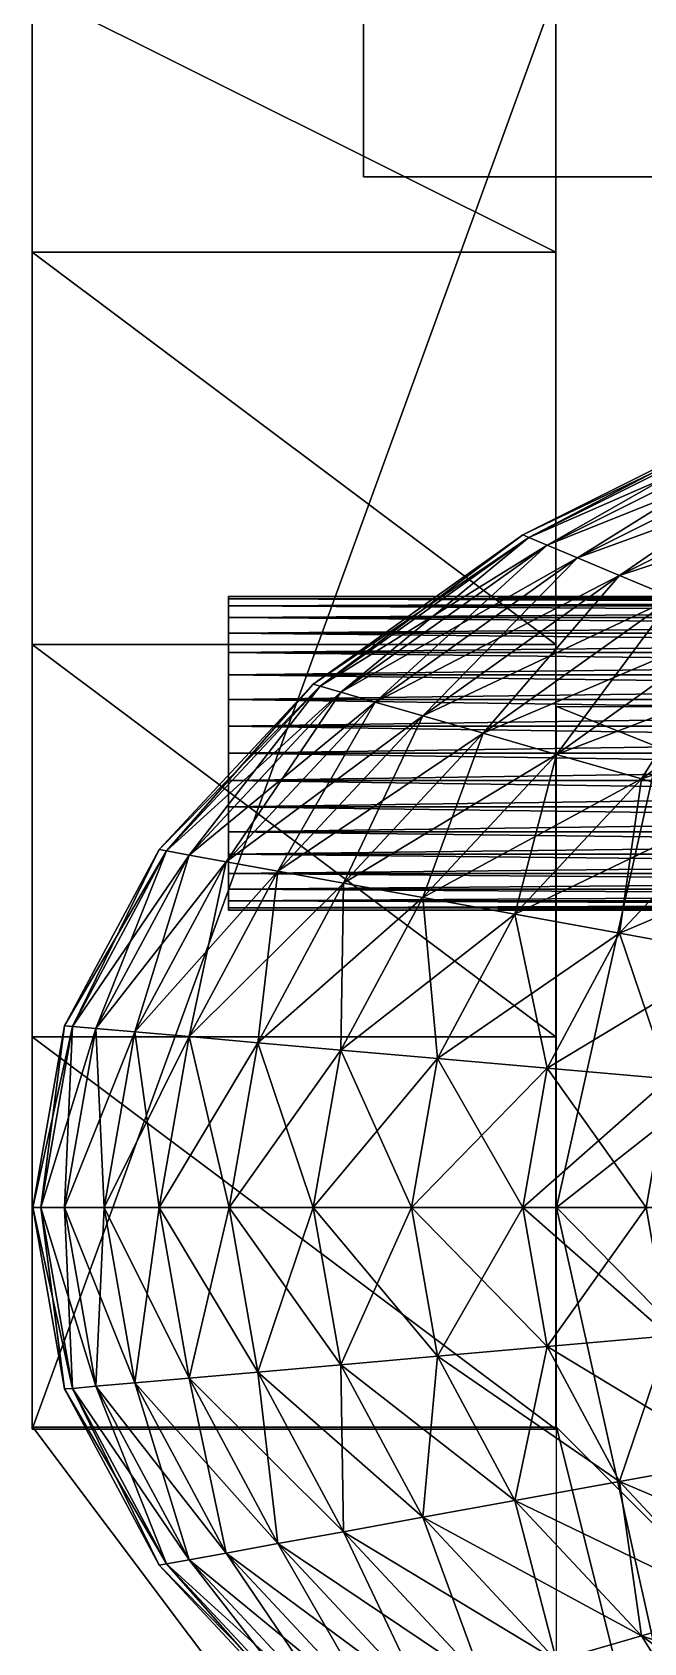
# Model space of a CAD drawing. Header units: metres. Extents: x -2 to 2, y -1.21 to 5.7.
# Drawn here: x -2.001 to -1.417, y -0.416 to 1.123 of the extents above; entities that cross this region are included whole.
import ezdxf

# ---------------------------------------------------------------- set-up
doc = ezdxf.new("R2010")
doc.units = ezdxf.units.M

msp = doc.modelspace()

# ---------------------------------------------------------------- linework, layer by layer
at = {"layer": 'Cube'}
for points in [[(-1.6843, 2.3849, 0.1077), (-0.3688, 0.9849, 0.5865), (-1.6843, 0.9849, 0.1077)], [(-1.6843, 2.3849, 0.1077), (-0.3688, 2.3849, 0.5865), (-0.3688, 0.9849, 0.5865)], [(-1.3492, 0.9849, -0.8132), (-1.6843, 2.3849, 0.1077), (-1.6843, 0.9849, 0.1077)], [(-1.3492, 0.9849, -0.8132), (-1.3492, 2.3849, -0.8132), (-1.6843, 2.3849, 0.1077)], [(-1.3492, 0.9849, -0.8132), (-1.6843, 0.9849, 0.1077), (-0.3688, 0.9849, 0.5865)]]:
    msp.add_3dface(points, dxfattribs=at)
at = {"layer": 'Cylinder 15'}
for points in [[(-1.813, 0.434, -0.4491), (-1.813, 0.584, -0.4491), (-1.813, 0.5817, -0.4231)], [(-1.813, 0.584, -0.4491), (-1.813, 0.5817, -0.4231), (-1.813, 0.5817, -0.4231)], [(-1.813, 0.584, -0.4491), (-1.813, 0.584, -0.4491), (-1.813, 0.5817, -0.4231)], [(-1.813, 0.584, -0.4491), (-0.013, 0.5817, -0.4231), (-1.813, 0.5817, -0.4231)], [(-1.813, 0.584, -0.4491), (-0.013, 0.584, -0.4491), (-0.013, 0.5817, -0.4231)], [(-1.813, 0.434, -0.4491), (-1.813, 0.584, -0.4491), (-1.813, 0.434, -0.4491)], [(-1.813, 0.434, -0.4491), (-1.813, 0.5817, -0.4752), (-1.813, 0.584, -0.4491)], [(-1.813, 0.5817, -0.4752), (-1.813, 0.584, -0.4491), (-1.813, 0.584, -0.4491)], [(-1.813, 0.5817, -0.4752), (-1.813, 0.5817, -0.4752), (-1.813, 0.584, -0.4491)], [(-1.813, 0.5817, -0.4752), (-0.013, 0.584, -0.4491), (-1.813, 0.584, -0.4491)], [(-1.813, 0.5817, -0.4752), (-0.013, 0.5817, -0.4752), (-0.013, 0.584, -0.4491)], [(-1.813, 0.434, -0.4491), (-1.813, 0.5817, -0.4231), (-1.813, 0.575, -0.3978)], [(-1.813, 0.5817, -0.4231), (-1.813, 0.575, -0.3978), (-1.813, 0.575, -0.3978)], [(-1.813, 0.5817, -0.4231), (-1.813, 0.5817, -0.4231), (-1.813, 0.575, -0.3978)], [(-1.813, 0.5817, -0.4231), (-0.013, 0.575, -0.3978), (-1.813, 0.575, -0.3978)], [(-1.813, 0.5817, -0.4231), (-0.013, 0.5817, -0.4231), (-0.013, 0.575, -0.3978)], [(-1.813, 0.434, -0.4491), (-1.813, 0.5817, -0.4231), (-1.813, 0.434, -0.4491)], [(-1.813, 0.434, -0.4491), (-1.813, 0.5817, -0.4752), (-1.813, 0.434, -0.4491)], [(-1.813, 0.434, -0.4491), (-1.813, 0.575, -0.5004), (-1.813, 0.5817, -0.4752)], [(-1.813, 0.575, -0.5004), (-1.813, 0.5817, -0.4752), (-1.813, 0.5817, -0.4752)], [(-1.813, 0.575, -0.5004), (-1.813, 0.575, -0.5004), (-1.813, 0.5817, -0.4752)], [(-1.813, 0.575, -0.5004), (-0.013, 0.5817, -0.4752), (-1.813, 0.5817, -0.4752)], [(-1.813, 0.575, -0.5004), (-0.013, 0.575, -0.5004), (-0.013, 0.5817, -0.4752)], [(-1.813, 0.434, -0.4491), (-1.813, 0.575, -0.3978), (-1.813, 0.5639, -0.3741)], [(-1.813, 0.575, -0.3978), (-1.813, 0.5639, -0.3741), (-1.813, 0.5639, -0.3741)], [(-1.813, 0.575, -0.3978), (-1.813, 0.575, -0.3978), (-1.813, 0.5639, -0.3741)], [(-1.813, 0.575, -0.3978), (-0.013, 0.5639, -0.3741), (-1.813, 0.5639, -0.3741)], [(-1.813, 0.575, -0.3978), (-0.013, 0.575, -0.3978), (-0.013, 0.5639, -0.3741)], [(-1.813, 0.434, -0.4491), (-1.813, 0.575, -0.3978), (-1.813, 0.434, -0.4491)], [(-1.813, 0.434, -0.4491), (-1.813, 0.575, -0.5004), (-1.813, 0.434, -0.4491)], [(-1.813, 0.434, -0.4491), (-1.813, 0.5639, -0.5241), (-1.813, 0.575, -0.5004)], [(-1.813, 0.5639, -0.5241), (-1.813, 0.575, -0.5004), (-1.813, 0.575, -0.5004)], [(-1.813, 0.5639, -0.5241), (-1.813, 0.5639, -0.5241), (-1.813, 0.575, -0.5004)], [(-1.813, 0.5639, -0.5241), (-0.013, 0.575, -0.5004), (-1.813, 0.575, -0.5004)], [(-1.813, 0.5639, -0.5241), (-0.013, 0.5639, -0.5241), (-0.013, 0.575, -0.5004)], [(-1.813, 0.434, -0.4491), (-1.813, 0.5639, -0.3741), (-1.813, 0.5489, -0.3527)], [(-1.813, 0.5639, -0.3741), (-1.813, 0.5489, -0.3527), (-1.813, 0.5489, -0.3527)], [(-1.813, 0.5639, -0.3741), (-1.813, 0.5639, -0.3741), (-1.813, 0.5489, -0.3527)], [(-1.813, 0.5639, -0.3741), (-0.013, 0.5489, -0.3527), (-1.813, 0.5489, -0.3527)], [(-1.813, 0.5639, -0.3741), (-0.013, 0.5639, -0.3741), (-0.013, 0.5489, -0.3527)], [(-1.813, 0.434, -0.4491), (-1.813, 0.5639, -0.3741), (-1.813, 0.434, -0.4491)], [(-1.813, 0.434, -0.4491), (-1.813, 0.5639, -0.5241), (-1.813, 0.434, -0.4491)], [(-1.813, 0.434, -0.4491), (-1.813, 0.5489, -0.5455), (-1.813, 0.5639, -0.5241)], [(-1.813, 0.5489, -0.5455), (-1.813, 0.5639, -0.5241), (-1.813, 0.5639, -0.5241)], [(-1.813, 0.5489, -0.5455), (-1.813, 0.5489, -0.5455), (-1.813, 0.5639, -0.5241)], [(-1.813, 0.5489, -0.5455), (-0.013, 0.5639, -0.5241), (-1.813, 0.5639, -0.5241)], [(-1.813, 0.5489, -0.5455), (-0.013, 0.5489, -0.5455), (-0.013, 0.5639, -0.5241)], [(-1.813, 0.434, -0.4491), (-1.813, 0.5489, -0.3527), (-1.813, 0.5304, -0.3342)], [(-1.813, 0.5489, -0.3527), (-1.813, 0.5304, -0.3342), (-1.813, 0.5304, -0.3342)], [(-1.813, 0.5489, -0.3527), (-1.813, 0.5489, -0.3527), (-1.813, 0.5304, -0.3342)], [(-1.813, 0.5489, -0.3527), (-0.013, 0.5304, -0.3342), (-1.813, 0.5304, -0.3342)], [(-1.813, 0.5489, -0.3527), (-0.013, 0.5489, -0.3527), (-0.013, 0.5304, -0.3342)], [(-1.813, 0.434, -0.4491), (-1.813, 0.5489, -0.3527), (-1.813, 0.434, -0.4491)], [(-1.813, 0.434, -0.4491), (-1.813, 0.5489, -0.5455), (-1.813, 0.434, -0.4491)], [(-1.813, 0.434, -0.4491), (-1.813, 0.5304, -0.564), (-1.813, 0.5489, -0.5455)], [(-1.813, 0.5304, -0.564), (-1.813, 0.5489, -0.5455), (-1.813, 0.5489, -0.5455)], [(-1.813, 0.5304, -0.564), (-1.813, 0.5304, -0.564), (-1.813, 0.5489, -0.5455)], [(-1.813, 0.5304, -0.564), (-0.013, 0.5489, -0.5455), (-1.813, 0.5489, -0.5455)], [(-1.813, 0.5304, -0.564), (-0.013, 0.5304, -0.564), (-0.013, 0.5489, -0.5455)], [(-1.813, 0.434, -0.4491), (-1.813, 0.5304, -0.3342), (-1.813, 0.509, -0.3192)], [(-1.813, 0.5304, -0.3342), (-1.813, 0.509, -0.3192), (-1.813, 0.509, -0.3192)], [(-1.813, 0.5304, -0.3342), (-1.813, 0.5304, -0.3342), (-1.813, 0.509, -0.3192)], [(-1.813, 0.5304, -0.3342), (-0.013, 0.509, -0.3192), (-1.813, 0.509, -0.3192)], [(-1.813, 0.5304, -0.3342), (-0.013, 0.5304, -0.3342), (-0.013, 0.509, -0.3192)], [(-1.813, 0.434, -0.4491), (-1.813, 0.5304, -0.3342), (-1.813, 0.434, -0.4491)], [(-1.813, 0.434, -0.4491), (-1.813, 0.5304, -0.564), (-1.813, 0.434, -0.4491)], [(-1.813, 0.434, -0.4491), (-1.813, 0.509, -0.579), (-1.813, 0.5304, -0.564)], [(-1.813, 0.509, -0.579), (-1.813, 0.5304, -0.564), (-1.813, 0.5304, -0.564)], [(-1.813, 0.509, -0.579), (-1.813, 0.509, -0.579), (-1.813, 0.5304, -0.564)], [(-1.813, 0.509, -0.579), (-0.013, 0.5304, -0.564), (-1.813, 0.5304, -0.564)], [(-1.813, 0.509, -0.579), (-0.013, 0.509, -0.579), (-0.013, 0.5304, -0.564)], [(-1.813, 0.434, -0.4491), (-1.813, 0.509, -0.3192), (-1.813, 0.4853, -0.3081)], [(-1.813, 0.509, -0.3192), (-1.813, 0.4853, -0.3081), (-1.813, 0.4853, -0.3081)], [(-1.813, 0.509, -0.3192), (-1.813, 0.509, -0.3192), (-1.813, 0.4853, -0.3081)], [(-1.813, 0.509, -0.3192), (-0.013, 0.4853, -0.3081), (-1.813, 0.4853, -0.3081)], [(-1.813, 0.509, -0.3192), (-0.013, 0.509, -0.3192), (-0.013, 0.4853, -0.3081)], [(-1.813, 0.434, -0.4491), (-1.813, 0.509, -0.3192), (-1.813, 0.434, -0.4491)], [(-1.813, 0.434, -0.4491), (-1.813, 0.509, -0.579), (-1.813, 0.434, -0.4491)], [(-1.813, 0.434, -0.4491), (-1.813, 0.4853, -0.5901), (-1.813, 0.509, -0.579)], [(-1.813, 0.4853, -0.5901), (-1.813, 0.509, -0.579), (-1.813, 0.509, -0.579)], [(-1.813, 0.4853, -0.5901), (-1.813, 0.4853, -0.5901), (-1.813, 0.509, -0.579)], [(-1.813, 0.4853, -0.5901), (-0.013, 0.509, -0.579), (-1.813, 0.509, -0.579)], [(-1.813, 0.4853, -0.5901), (-0.013, 0.4853, -0.5901), (-0.013, 0.509, -0.579)], [(-1.813, 0.434, -0.4491), (-1.813, 0.4853, -0.3081), (-1.813, 0.4601, -0.3014)], [(-1.813, 0.4853, -0.3081), (-1.813, 0.4601, -0.3014), (-1.813, 0.4601, -0.3014)], [(-1.813, 0.4853, -0.3081), (-1.813, 0.4853, -0.3081), (-1.813, 0.4601, -0.3014)], [(-1.813, 0.4853, -0.3081), (-0.013, 0.4601, -0.3014), (-1.813, 0.4601, -0.3014)], [(-1.813, 0.4853, -0.3081), (-0.013, 0.4853, -0.3081), (-0.013, 0.4601, -0.3014)], [(-1.813, 0.434, -0.4491), (-1.813, 0.4853, -0.3081), (-1.813, 0.434, -0.4491)], [(-1.813, 0.434, -0.4491), (-1.813, 0.4853, -0.5901), (-1.813, 0.434, -0.4491)], [(-1.813, 0.434, -0.4491), (-1.813, 0.4601, -0.5968), (-1.813, 0.4853, -0.5901)], [(-1.813, 0.4601, -0.5968), (-1.813, 0.4853, -0.5901), (-1.813, 0.4853, -0.5901)], [(-1.813, 0.4601, -0.5968), (-1.813, 0.4601, -0.5968), (-1.813, 0.4853, -0.5901)], [(-1.813, 0.4601, -0.5968), (-0.013, 0.4853, -0.5901), (-1.813, 0.4853, -0.5901)], [(-1.813, 0.4601, -0.5968), (-0.013, 0.4601, -0.5968), (-0.013, 0.4853, -0.5901)], [(-1.813, 0.434, -0.4491), (-1.813, 0.4601, -0.3014), (-1.813, 0.434, -0.2991)], [(-1.813, 0.4601, -0.3014), (-1.813, 0.434, -0.2991), (-1.813, 0.434, -0.2991)], [(-1.813, 0.4601, -0.3014), (-1.813, 0.4601, -0.3014), (-1.813, 0.434, -0.2991)], [(-1.813, 0.4601, -0.3014), (-0.013, 0.434, -0.2991), (-1.813, 0.434, -0.2991)], [(-1.813, 0.4601, -0.3014), (-0.013, 0.4601, -0.3014), (-0.013, 0.434, -0.2991)], [(-1.813, 0.434, -0.4491), (-1.813, 0.4601, -0.3014), (-1.813, 0.434, -0.4491)], [(-1.813, 0.434, -0.4491), (-1.813, 0.4601, -0.5968), (-1.813, 0.434, -0.4491)], [(-1.813, 0.434, -0.4491), (-1.813, 0.434, -0.5991), (-1.813, 0.4601, -0.5968)], [(-1.813, 0.434, -0.5991), (-1.813, 0.4601, -0.5968), (-1.813, 0.4601, -0.5968)], [(-1.813, 0.434, -0.5991), (-1.813, 0.434, -0.5991), (-1.813, 0.4601, -0.5968)], [(-1.813, 0.434, -0.5991), (-0.013, 0.4601, -0.5968), (-1.813, 0.4601, -0.5968)], [(-1.813, 0.434, -0.5991), (-0.013, 0.434, -0.5991), (-0.013, 0.4601, -0.5968)], [(-1.813, 0.434, -0.4491), (-1.813, 0.434, -0.2991), (-1.813, 0.434, -0.4491)], [(-1.813, 0.434, -0.4491), (-1.813, 0.434, -0.5991), (-1.813, 0.434, -0.4491)], [(-1.813, 0.434, -0.4491), (-1.813, 0.408, -0.5968), (-1.813, 0.434, -0.5991)], [(-1.813, 0.408, -0.5968), (-1.813, 0.434, -0.5991), (-1.813, 0.434, -0.5991)], [(-1.813, 0.408, -0.5968), (-1.813, 0.408, -0.5968), (-1.813, 0.434, -0.5991)], [(-1.813, 0.408, -0.5968), (-0.013, 0.434, -0.5991), (-1.813, 0.434, -0.5991)], [(-1.813, 0.408, -0.5968), (-0.013, 0.408, -0.5968), (-0.013, 0.434, -0.5991)], [(-1.813, 0.434, -0.4491), (-1.813, 0.408, -0.5968), (-1.813, 0.434, -0.4491)], [(-1.813, 0.434, -0.4491), (-1.813, 0.3827, -0.5901), (-1.813, 0.408, -0.5968)], [(-1.813, 0.434, -0.4491), (-1.813, 0.3827, -0.5901), (-1.813, 0.434, -0.4491)], [(-1.813, 0.434, -0.4491), (-1.813, 0.359, -0.579), (-1.813, 0.3827, -0.5901)], [(-1.813, 0.434, -0.4491), (-1.813, 0.359, -0.579), (-1.813, 0.434, -0.4491)], [(-1.813, 0.434, -0.4491), (-1.813, 0.3376, -0.564), (-1.813, 0.359, -0.579)], [(-1.813, 0.434, -0.4491), (-1.813, 0.3376, -0.564), (-1.813, 0.434, -0.4491)], [(-1.813, 0.434, -0.4491), (-1.813, 0.3191, -0.5455), (-1.813, 0.3376, -0.564)], [(-1.813, 0.434, -0.4491), (-1.813, 0.3191, -0.5455), (-1.813, 0.434, -0.4491)], [(-1.813, 0.434, -0.4491), (-1.813, 0.3041, -0.5241), (-1.813, 0.3191, -0.5455)], [(-1.813, 0.434, -0.4491), (-1.813, 0.3041, -0.5241), (-1.813, 0.434, -0.4491)], [(-1.813, 0.434, -0.4491), (-1.813, 0.2931, -0.5004), (-1.813, 0.3041, -0.5241)], [(-1.813, 0.434, -0.4491), (-1.813, 0.2931, -0.5004), (-1.813, 0.434, -0.4491)], [(-1.813, 0.434, -0.4491), (-1.813, 0.2863, -0.4752), (-1.813, 0.2931, -0.5004)], [(-1.813, 0.434, -0.4491), (-1.813, 0.2863, -0.4752), (-1.813, 0.434, -0.4491)], [(-1.813, 0.434, -0.4491), (-1.813, 0.284, -0.4491), (-1.813, 0.2863, -0.4752)], [(-1.813, 0.434, -0.4491), (-1.813, 0.284, -0.4491), (-1.813, 0.434, -0.4491)], [(-1.813, 0.434, -0.4491), (-1.813, 0.2863, -0.4231), (-1.813, 0.284, -0.4491)], [(-1.813, 0.434, -0.4491), (-1.813, 0.2863, -0.4231), (-1.813, 0.434, -0.4491)], [(-1.813, 0.434, -0.4491), (-1.813, 0.2931, -0.3978), (-1.813, 0.2863, -0.4231)], [(-1.813, 0.434, -0.4491), (-1.813, 0.2931, -0.3978), (-1.813, 0.434, -0.4491)], [(-1.813, 0.434, -0.4491), (-1.813, 0.3041, -0.3741), (-1.813, 0.2931, -0.3978)], [(-1.813, 0.434, -0.4491), (-1.813, 0.3041, -0.3741), (-1.813, 0.434, -0.4491)], [(-1.813, 0.434, -0.4491), (-1.813, 0.3191, -0.3527), (-1.813, 0.3041, -0.3741)], [(-1.813, 0.434, -0.4491), (-1.813, 0.3191, -0.3527), (-1.813, 0.434, -0.4491)], [(-1.813, 0.434, -0.4491), (-1.813, 0.3376, -0.3342), (-1.813, 0.3191, -0.3527)], [(-1.813, 0.434, -0.4491), (-1.813, 0.3376, -0.3342), (-1.813, 0.434, -0.4491)], [(-1.813, 0.434, -0.4491), (-1.813, 0.359, -0.3192), (-1.813, 0.3376, -0.3342)], [(-1.813, 0.434, -0.4491), (-1.813, 0.359, -0.3192), (-1.813, 0.434, -0.4491)], [(-1.813, 0.434, -0.4491), (-1.813, 0.3827, -0.3081), (-1.813, 0.359, -0.3192)], [(-1.813, 0.434, -0.4491), (-1.813, 0.3827, -0.3081), (-1.813, 0.434, -0.4491)], [(-1.813, 0.434, -0.4491), (-1.813, 0.408, -0.3014), (-1.813, 0.3827, -0.3081)], [(-1.813, 0.434, -0.4491), (-1.813, 0.408, -0.3014), (-1.813, 0.434, -0.4491)], [(-1.813, 0.434, -0.4491), (-1.813, 0.434, -0.2991), (-1.813, 0.408, -0.3014)], [(-1.813, 0.434, -0.2991), (-1.813, 0.408, -0.3014), (-1.813, 0.408, -0.3014)], [(-1.813, 0.434, -0.2991), (-1.813, 0.434, -0.2991), (-1.813, 0.408, -0.3014)], [(-1.813, 0.434, -0.2991), (-0.013, 0.408, -0.3014), (-1.813, 0.408, -0.3014)], [(-1.813, 0.434, -0.2991), (-0.013, 0.434, -0.2991), (-0.013, 0.408, -0.3014)], [(-1.813, 0.3827, -0.5901), (-1.813, 0.408, -0.5968), (-1.813, 0.408, -0.5968)], [(-1.813, 0.3827, -0.5901), (-1.813, 0.3827, -0.5901), (-1.813, 0.408, -0.5968)], [(-1.813, 0.3827, -0.5901), (-0.013, 0.408, -0.5968), (-1.813, 0.408, -0.5968)], [(-1.813, 0.3827, -0.5901), (-0.013, 0.3827, -0.5901), (-0.013, 0.408, -0.5968)], [(-1.813, 0.408, -0.3014), (-1.813, 0.3827, -0.3081), (-1.813, 0.3827, -0.3081)], [(-1.813, 0.408, -0.3014), (-1.813, 0.408, -0.3014), (-1.813, 0.3827, -0.3081)], [(-1.813, 0.408, -0.3014), (-0.013, 0.3827, -0.3081), (-1.813, 0.3827, -0.3081)], [(-1.813, 0.408, -0.3014), (-0.013, 0.408, -0.3014), (-0.013, 0.3827, -0.3081)], [(-1.813, 0.359, -0.579), (-1.813, 0.3827, -0.5901), (-1.813, 0.3827, -0.5901)], [(-1.813, 0.359, -0.579), (-1.813, 0.359, -0.579), (-1.813, 0.3827, -0.5901)], [(-1.813, 0.359, -0.579), (-0.013, 0.3827, -0.5901), (-1.813, 0.3827, -0.5901)], [(-1.813, 0.359, -0.579), (-0.013, 0.359, -0.579), (-0.013, 0.3827, -0.5901)], [(-1.813, 0.3827, -0.3081), (-1.813, 0.359, -0.3192), (-1.813, 0.359, -0.3192)], [(-1.813, 0.3827, -0.3081), (-1.813, 0.3827, -0.3081), (-1.813, 0.359, -0.3192)], [(-1.813, 0.3827, -0.3081), (-0.013, 0.359, -0.3192), (-1.813, 0.359, -0.3192)], [(-1.813, 0.3827, -0.3081), (-0.013, 0.3827, -0.3081), (-0.013, 0.359, -0.3192)], [(-1.813, 0.3376, -0.564), (-1.813, 0.359, -0.579), (-1.813, 0.359, -0.579)], [(-1.813, 0.3376, -0.564), (-1.813, 0.3376, -0.564), (-1.813, 0.359, -0.579)], [(-1.813, 0.3376, -0.564), (-0.013, 0.359, -0.579), (-1.813, 0.359, -0.579)], [(-1.813, 0.3376, -0.564), (-0.013, 0.3376, -0.564), (-0.013, 0.359, -0.579)], [(-1.813, 0.359, -0.3192), (-1.813, 0.3376, -0.3342), (-1.813, 0.3376, -0.3342)], [(-1.813, 0.359, -0.3192), (-1.813, 0.359, -0.3192), (-1.813, 0.3376, -0.3342)], [(-1.813, 0.359, -0.3192), (-0.013, 0.3376, -0.3342), (-1.813, 0.3376, -0.3342)], [(-1.813, 0.359, -0.3192), (-0.013, 0.359, -0.3192), (-0.013, 0.3376, -0.3342)], [(-1.813, 0.3191, -0.5455), (-1.813, 0.3376, -0.564), (-1.813, 0.3376, -0.564)], [(-1.813, 0.3191, -0.5455), (-1.813, 0.3191, -0.5455), (-1.813, 0.3376, -0.564)], [(-1.813, 0.3191, -0.5455), (-0.013, 0.3376, -0.564), (-1.813, 0.3376, -0.564)], [(-1.813, 0.3191, -0.5455), (-0.013, 0.3191, -0.5455), (-0.013, 0.3376, -0.564)], [(-1.813, 0.3376, -0.3342), (-1.813, 0.3191, -0.3527), (-1.813, 0.3191, -0.3527)], [(-1.813, 0.3376, -0.3342), (-1.813, 0.3376, -0.3342), (-1.813, 0.3191, -0.3527)], [(-1.813, 0.3376, -0.3342), (-0.013, 0.3191, -0.3527), (-1.813, 0.3191, -0.3527)], [(-1.813, 0.3376, -0.3342), (-0.013, 0.3376, -0.3342), (-0.013, 0.3191, -0.3527)], [(-1.813, 0.3041, -0.5241), (-1.813, 0.3191, -0.5455), (-1.813, 0.3191, -0.5455)], [(-1.813, 0.3041, -0.5241), (-1.813, 0.3041, -0.5241), (-1.813, 0.3191, -0.5455)], [(-1.813, 0.3041, -0.5241), (-0.013, 0.3191, -0.5455), (-1.813, 0.3191, -0.5455)], [(-1.813, 0.3041, -0.5241), (-0.013, 0.3041, -0.5241), (-0.013, 0.3191, -0.5455)], [(-1.813, 0.3191, -0.3527), (-1.813, 0.3041, -0.3741), (-1.813, 0.3041, -0.3741)], [(-1.813, 0.3191, -0.3527), (-1.813, 0.3191, -0.3527), (-1.813, 0.3041, -0.3741)], [(-1.813, 0.3191, -0.3527), (-0.013, 0.3041, -0.3741), (-1.813, 0.3041, -0.3741)], [(-1.813, 0.3191, -0.3527), (-0.013, 0.3191, -0.3527), (-0.013, 0.3041, -0.3741)], [(-1.813, 0.2931, -0.5004), (-1.813, 0.3041, -0.5241), (-1.813, 0.3041, -0.5241)], [(-1.813, 0.2931, -0.5004), (-1.813, 0.2931, -0.5004), (-1.813, 0.3041, -0.5241)], [(-1.813, 0.2931, -0.5004), (-0.013, 0.3041, -0.5241), (-1.813, 0.3041, -0.5241)], [(-1.813, 0.2931, -0.5004), (-0.013, 0.2931, -0.5004), (-0.013, 0.3041, -0.5241)], [(-1.813, 0.3041, -0.3741), (-1.813, 0.2931, -0.3978), (-1.813, 0.2931, -0.3978)], [(-1.813, 0.3041, -0.3741), (-1.813, 0.3041, -0.3741), (-1.813, 0.2931, -0.3978)], [(-1.813, 0.3041, -0.3741), (-0.013, 0.2931, -0.3978), (-1.813, 0.2931, -0.3978)], [(-1.813, 0.3041, -0.3741), (-0.013, 0.3041, -0.3741), (-0.013, 0.2931, -0.3978)], [(-1.813, 0.2863, -0.4752), (-1.813, 0.2931, -0.5004), (-1.813, 0.2931, -0.5004)], [(-1.813, 0.2863, -0.4752), (-1.813, 0.2863, -0.4752), (-1.813, 0.2931, -0.5004)], [(-1.813, 0.2863, -0.4752), (-0.013, 0.2931, -0.5004), (-1.813, 0.2931, -0.5004)], [(-1.813, 0.2863, -0.4752), (-0.013, 0.2863, -0.4752), (-0.013, 0.2931, -0.5004)], [(-1.813, 0.2931, -0.3978), (-1.813, 0.2863, -0.4231), (-1.813, 0.2863, -0.4231)], [(-1.813, 0.2931, -0.3978), (-1.813, 0.2931, -0.3978), (-1.813, 0.2863, -0.4231)], [(-1.813, 0.2931, -0.3978), (-0.013, 0.2863, -0.4231), (-1.813, 0.2863, -0.4231)], [(-1.813, 0.2931, -0.3978), (-0.013, 0.2931, -0.3978), (-0.013, 0.2863, -0.4231)], [(-1.813, 0.284, -0.4491), (-1.813, 0.2863, -0.4752), (-1.813, 0.2863, -0.4752)], [(-1.813, 0.284, -0.4491), (-1.813, 0.284, -0.4491), (-1.813, 0.2863, -0.4752)], [(-1.813, 0.284, -0.4491), (-0.013, 0.2863, -0.4752), (-1.813, 0.2863, -0.4752)], [(-1.813, 0.284, -0.4491), (-0.013, 0.284, -0.4491), (-0.013, 0.2863, -0.4752)], [(-1.813, 0.2863, -0.4231), (-1.813, 0.284, -0.4491), (-1.813, 0.284, -0.4491)], [(-1.813, 0.2863, -0.4231), (-1.813, 0.2863, -0.4231), (-1.813, 0.284, -0.4491)], [(-1.813, 0.2863, -0.4231), (-0.013, 0.284, -0.4491), (-1.813, 0.284, -0.4491)], [(-1.813, 0.2863, -0.4231), (-0.013, 0.2863, -0.4231), (-0.013, 0.284, -0.4491)]]:
    msp.add_3dface(points, dxfattribs=at)
at = {"layer": 'Parent Object'}
for points in [[(-1.5263, 0.6403, 0.061), (-1.5321, 0.6428, 0), (-1.2856, 0.766, 0)], [(-1.5321, 0.6428, 0), (-1.2807, 0.7631, -0.061), (-1.2856, 0.766, 0)], [(-1.5321, 0.6428, 0), (-1.5263, 0.6403, -0.061), (-1.2807, 0.7631, -0.061)], [(-1.5263, 0.6403, 0.061), (-1.2856, 0.766, 0), (-1.2807, 0.7631, 0.061)], [(-1.5088, 0.633, 0.1216), (-1.5263, 0.6403, 0.061), (-1.2807, 0.7631, 0.061)], [(-1.5263, 0.6403, -0.061), (-1.266, 0.7544, -0.1216), (-1.2807, 0.7631, -0.061)], [(-1.5263, 0.6403, -0.061), (-1.5088, 0.633, -0.1216), (-1.266, 0.7544, -0.1216)], [(-1.5088, 0.633, 0.1216), (-1.2807, 0.7631, 0.061), (-1.266, 0.7544, 0.1216)], [(-1.4799, 0.6209, 0.1812), (-1.5088, 0.633, 0.1216), (-1.266, 0.7544, 0.1216)], [(-1.5088, 0.633, -0.1216), (-1.2418, 0.7399, -0.1812), (-1.266, 0.7544, -0.1216)], [(-1.4799, 0.6209, 0.1812), (-1.266, 0.7544, 0.1216), (-1.2418, 0.7399, 0.1812)], [(-1.5088, 0.633, -0.1216), (-1.4799, 0.6209, -0.1812), (-1.2418, 0.7399, -0.1812)], [(-1.4397, 0.604, 0.2394), (-1.4799, 0.6209, 0.1812), (-1.2418, 0.7399, 0.1812)], [(-1.4799, 0.6209, -0.1812), (-1.208, 0.7198, -0.2394), (-1.2418, 0.7399, -0.1812)], [(-1.4397, 0.604, 0.2394), (-1.2418, 0.7399, 0.1812), (-1.208, 0.7198, 0.2394)], [(-1.4799, 0.6209, -0.1812), (-1.4397, 0.604, -0.2394), (-1.208, 0.7198, -0.2394)], [(-1.3885, 0.5826, 0.2958), (-1.4397, 0.604, 0.2394), (-1.208, 0.7198, 0.2394)], [(-1.4397, 0.604, -0.2394), (-1.1651, 0.6943, -0.2958), (-1.208, 0.7198, -0.2394)], [(-1.4397, 0.604, -0.2394), (-1.3885, 0.5826, -0.2958), (-1.1651, 0.6943, -0.2958)], [(-1.7255, 0.4981, 0.061), (-1.7321, 0.5, 0), (-1.5321, 0.6428, 0)], [(-1.7321, 0.5, 0), (-1.5263, 0.6403, -0.061), (-1.5321, 0.6428, 0)], [(-1.7321, 0.5, 0), (-1.7255, 0.4981, -0.061), (-1.5263, 0.6403, -0.061)], [(-1.7255, 0.4981, 0.061), (-1.5321, 0.6428, 0), (-1.5263, 0.6403, 0.061)], [(-1.7057, 0.4924, 0.1216), (-1.7255, 0.4981, 0.061), (-1.5263, 0.6403, 0.061)], [(-1.7255, 0.4981, -0.061), (-1.5088, 0.633, -0.1216), (-1.5263, 0.6403, -0.061)], [(-1.7255, 0.4981, -0.061), (-1.7057, 0.4924, -0.1216), (-1.5088, 0.633, -0.1216)], [(-1.7057, 0.4924, 0.1216), (-1.5263, 0.6403, 0.061), (-1.5088, 0.633, 0.1216)], [(-1.673, 0.483, 0.1812), (-1.7057, 0.4924, 0.1216), (-1.5088, 0.633, 0.1216)], [(-1.7057, 0.4924, -0.1216), (-1.4799, 0.6209, -0.1812), (-1.5088, 0.633, -0.1216)], [(-1.673, 0.483, 0.1812), (-1.5088, 0.633, 0.1216), (-1.4799, 0.6209, 0.1812)], [(-1.7057, 0.4924, -0.1216), (-1.673, 0.483, -0.1812), (-1.4799, 0.6209, -0.1812)], [(-1.6276, 0.4698, 0.2394), (-1.673, 0.483, 0.1812), (-1.4799, 0.6209, 0.1812)], [(-1.673, 0.483, -0.1812), (-1.4397, 0.604, -0.2394), (-1.4799, 0.6209, -0.1812)], [(-1.6276, 0.4698, 0.2394), (-1.4799, 0.6209, 0.1812), (-1.4397, 0.604, 0.2394)], [(-1.673, 0.483, -0.1812), (-1.6276, 0.4698, -0.2394), (-1.4397, 0.604, -0.2394)], [(-1.5698, 0.4532, 0.2958), (-1.6276, 0.4698, 0.2394), (-1.4397, 0.604, 0.2394)], [(-1.6276, 0.4698, -0.2394), (-1.3885, 0.5826, -0.2958), (-1.4397, 0.604, -0.2394)], [(-1.5698, 0.4532, 0.2958), (-1.4397, 0.604, 0.2394), (-1.3885, 0.5826, 0.2958)], [(-1.6276, 0.4698, -0.2394), (-1.5698, 0.4532, -0.2958), (-1.3885, 0.5826, -0.2958)], [(-1.5, 0.433, 0.35), (-1.5698, 0.4532, 0.2958), (-1.3885, 0.5826, 0.2958)], [(-1.5698, 0.4532, -0.2958), (-1.3268, 0.5567, -0.35), (-1.3885, 0.5826, -0.2958)], [(-1.5, 0.433, 0.35), (-1.3885, 0.5826, 0.2958), (-1.3268, 0.5567, 0.35)], [(-1.5698, 0.4532, -0.2958), (-1.5, 0.433, -0.35), (-1.3268, 0.5567, -0.35)], [(-1.4188, 0.4096, 0.4015), (-1.5, 0.433, 0.35), (-1.3268, 0.5567, 0.35)], [(-1.5, 0.433, -0.35), (-1.255, 0.5265, -0.4015), (-1.3268, 0.5567, -0.35)], [(-1.4188, 0.4096, 0.4015), (-1.3268, 0.5567, 0.35), (-1.255, 0.5265, 0.4015)], [(-1.5, 0.433, -0.35), (-1.4188, 0.4096, -0.4015), (-1.255, 0.5265, -0.4015)], [(-1.3268, 0.383, 0.45), (-1.4188, 0.4096, 0.4015), (-1.255, 0.5265, 0.4015)], [(-1.4188, 0.4096, -0.4015), (-1.1736, 0.4924, -0.45), (-1.255, 0.5265, -0.4015)], [(-1.8722, 0.3407, 0.061), (-1.8794, 0.342, 0), (-1.7321, 0.5, 0)], [(-1.8794, 0.342, 0), (-1.7255, 0.4981, -0.061), (-1.7321, 0.5, 0)], [(-1.8794, 0.342, 0), (-1.8722, 0.3407, -0.061), (-1.7255, 0.4981, -0.061)], [(-1.8722, 0.3407, 0.061), (-1.7321, 0.5, 0), (-1.7255, 0.4981, 0.061)], [(-1.8508, 0.3368, 0.1216), (-1.8722, 0.3407, 0.061), (-1.7255, 0.4981, 0.061)], [(-1.8722, 0.3407, -0.061), (-1.7057, 0.4924, -0.1216), (-1.7255, 0.4981, -0.061)], [(-1.8508, 0.3368, 0.1216), (-1.7255, 0.4981, 0.061), (-1.7057, 0.4924, 0.1216)], [(-1.8722, 0.3407, -0.061), (-1.8508, 0.3368, -0.1216), (-1.7057, 0.4924, -0.1216)], [(-1.8153, 0.3304, 0.1812), (-1.8508, 0.3368, 0.1216), (-1.7057, 0.4924, 0.1216)], [(-1.8508, 0.3368, -0.1216), (-1.673, 0.483, -0.1812), (-1.7057, 0.4924, -0.1216)], [(-1.8508, 0.3368, -0.1216), (-1.8153, 0.3304, -0.1812), (-1.673, 0.483, -0.1812)], [(-1.8153, 0.3304, 0.1812), (-1.7057, 0.4924, 0.1216), (-1.673, 0.483, 0.1812)], [(-1.766, 0.3214, 0.2394), (-1.8153, 0.3304, 0.1812), (-1.673, 0.483, 0.1812)], [(-1.8153, 0.3304, -0.1812), (-1.6276, 0.4698, -0.2394), (-1.673, 0.483, -0.1812)], [(-1.766, 0.3214, 0.2394), (-1.673, 0.483, 0.1812), (-1.6276, 0.4698, 0.2394)], [(-1.4188, 0.4096, -0.4015), (-1.3268, 0.383, -0.45), (-1.1736, 0.4924, -0.45)], [(-1.8153, 0.3304, -0.1812), (-1.766, 0.3214, -0.2394), (-1.6276, 0.4698, -0.2394)], [(-1.7033, 0.31, 0.2958), (-1.766, 0.3214, 0.2394), (-1.6276, 0.4698, 0.2394)], [(-1.766, 0.3214, -0.2394), (-1.5698, 0.4532, -0.2958), (-1.6276, 0.4698, -0.2394)], [(-1.7033, 0.31, 0.2958), (-1.6276, 0.4698, 0.2394), (-1.5698, 0.4532, 0.2958)], [(-1.766, 0.3214, -0.2394), (-1.7033, 0.31, -0.2958), (-1.5698, 0.4532, -0.2958)], [(-1.6276, 0.2962, 0.35), (-1.7033, 0.31, 0.2958), (-1.5698, 0.4532, 0.2958)], [(-1.7033, 0.31, -0.2958), (-1.5, 0.433, -0.35), (-1.5698, 0.4532, -0.2958)], [(-1.6276, 0.2962, 0.35), (-1.5698, 0.4532, 0.2958), (-1.5, 0.433, 0.35)], [(-1.7033, 0.31, -0.2958), (-1.6276, 0.2962, -0.35), (-1.5, 0.433, -0.35)], [(-1.5395, 0.2802, 0.4015), (-1.6276, 0.2962, 0.35), (-1.5, 0.433, 0.35)], [(-1.6276, 0.2962, -0.35), (-1.4188, 0.4096, -0.4015), (-1.5, 0.433, -0.35)], [(-1.5395, 0.2802, 0.4015), (-1.5, 0.433, 0.35), (-1.4188, 0.4096, 0.4015)], [(-1.6276, 0.2962, -0.35), (-1.5395, 0.2802, -0.4015), (-1.4188, 0.4096, -0.4015)], [(-1.4397, 0.262, 0.45), (-1.5395, 0.2802, 0.4015), (-1.4188, 0.4096, 0.4015)], [(-1.5395, 0.2802, -0.4015), (-1.3268, 0.383, -0.45), (-1.4188, 0.4096, -0.4015)], [(-1.4397, 0.262, 0.45), (-1.4188, 0.4096, 0.4015), (-1.3268, 0.383, 0.45)], [(-1.5395, 0.2802, -0.4015), (-1.4397, 0.262, -0.45), (-1.3268, 0.383, -0.45)], [(-1.3289, 0.2418, 0.495), (-1.4397, 0.262, 0.45), (-1.3268, 0.383, 0.45)], [(-1.4397, 0.262, -0.45), (-1.2247, 0.3536, -0.495), (-1.3268, 0.383, -0.45)], [(-1.9621, 0.173, 0.061), (-1.9696, 0.1736, 0), (-1.8794, 0.342, 0)], [(-1.9696, 0.1736, 0), (-1.8722, 0.3407, -0.061), (-1.8794, 0.342, 0)], [(-1.9696, 0.1736, 0), (-1.9621, 0.173, -0.061), (-1.8722, 0.3407, -0.061)], [(-1.9621, 0.173, 0.061), (-1.8794, 0.342, 0), (-1.8722, 0.3407, 0.061)], [(-1.9397, 0.171, 0.1216), (-1.9621, 0.173, 0.061), (-1.8722, 0.3407, 0.061)], [(-1.9621, 0.173, -0.061), (-1.8508, 0.3368, -0.1216), (-1.8722, 0.3407, -0.061)], [(-1.9397, 0.171, 0.1216), (-1.8722, 0.3407, 0.061), (-1.8508, 0.3368, 0.1216)], [(-1.4397, 0.262, -0.45), (-1.3289, 0.2418, -0.495), (-1.2247, 0.3536, -0.495)], [(-1.9621, 0.173, -0.061), (-1.9397, 0.171, -0.1216), (-1.8508, 0.3368, -0.1216)], [(-1.9025, 0.1677, 0.1812), (-1.9397, 0.171, 0.1216), (-1.8508, 0.3368, 0.1216)], [(-1.9397, 0.171, -0.1216), (-1.8153, 0.3304, -0.1812), (-1.8508, 0.3368, -0.1216)], [(-1.9397, 0.171, -0.1216), (-1.9025, 0.1677, -0.1812), (-1.8153, 0.3304, -0.1812)], [(-1.9025, 0.1677, 0.1812), (-1.8508, 0.3368, 0.1216), (-1.8153, 0.3304, 0.1812)], [(-1.8508, 0.1632, 0.2394), (-1.9025, 0.1677, 0.1812), (-1.8153, 0.3304, 0.1812)], [(-1.9025, 0.1677, -0.1812), (-1.766, 0.3214, -0.2394), (-1.8153, 0.3304, -0.1812)], [(-1.8508, 0.1632, 0.2394), (-1.8153, 0.3304, 0.1812), (-1.766, 0.3214, 0.2394)], [(-1.9025, 0.1677, -0.1812), (-1.8508, 0.1632, -0.2394), (-1.766, 0.3214, -0.2394)], [(-1.7851, 0.1574, 0.2958), (-1.8508, 0.1632, 0.2394), (-1.766, 0.3214, 0.2394)], [(-1.8508, 0.1632, -0.2394), (-1.7033, 0.31, -0.2958), (-1.766, 0.3214, -0.2394)], [(-1.8508, 0.1632, -0.2394), (-1.7851, 0.1574, -0.2958), (-1.7033, 0.31, -0.2958)], [(-1.7851, 0.1574, 0.2958), (-1.766, 0.3214, 0.2394), (-1.7033, 0.31, 0.2958)], [(-1.7057, 0.1504, 0.35), (-1.7851, 0.1574, 0.2958), (-1.7033, 0.31, 0.2958)], [(-1.7851, 0.1574, -0.2958), (-1.6276, 0.2962, -0.35), (-1.7033, 0.31, -0.2958)], [(-1.7057, 0.1504, 0.35), (-1.7033, 0.31, 0.2958), (-1.6276, 0.2962, 0.35)], [(-1.7851, 0.1574, -0.2958), (-1.7057, 0.1504, -0.35), (-1.6276, 0.2962, -0.35)], [(-1.6134, 0.1422, 0.4015), (-1.7057, 0.1504, 0.35), (-1.6276, 0.2962, 0.35)], [(-1.7057, 0.1504, -0.35), (-1.5395, 0.2802, -0.4015), (-1.6276, 0.2962, -0.35)], [(-1.6134, 0.1422, 0.4015), (-1.6276, 0.2962, 0.35), (-1.5395, 0.2802, 0.4015)], [(-1.7057, 0.1504, -0.35), (-1.6134, 0.1422, -0.4015), (-1.5395, 0.2802, -0.4015)], [(-1.5088, 0.133, 0.45), (-1.6134, 0.1422, 0.4015), (-1.5395, 0.2802, 0.4015)], [(-1.6134, 0.1422, -0.4015), (-1.4397, 0.262, -0.45), (-1.5395, 0.2802, -0.4015)], [(-1.5088, 0.133, 0.45), (-1.5395, 0.2802, 0.4015), (-1.4397, 0.262, 0.45)], [(-1.6134, 0.1422, -0.4015), (-1.5088, 0.133, -0.45), (-1.4397, 0.262, -0.45)], [(-1.3927, 0.1228, 0.495), (-1.5088, 0.133, 0.45), (-1.4397, 0.262, 0.45)], [(-1.5088, 0.133, -0.45), (-1.3289, 0.2418, -0.495), (-1.4397, 0.262, -0.45)], [(-1.3927, 0.1228, 0.495), (-1.4397, 0.262, 0.45), (-1.3289, 0.2418, 0.495)], [(-1.5088, 0.133, -0.45), (-1.3927, 0.1228, -0.495), (-1.3289, 0.2418, -0.495)], [(-1.9924, 0, 0.061), (-2, 0, 0), (-1.9696, 0.1736, 0)], [(-2, 0, 0), (-1.9621, 0.173, -0.061), (-1.9696, 0.1736, 0)], [(-2, 0, 0), (-1.9924, 0, -0.061), (-1.9621, 0.173, -0.061)], [(-1.9924, 0, 0.061), (-1.9696, 0.1736, 0), (-1.9621, 0.173, 0.061)], [(-1.9696, 0, 0.1216), (-1.9924, 0, 0.061), (-1.9621, 0.173, 0.061)], [(-1.9924, 0, -0.061), (-1.9397, 0.171, -0.1216), (-1.9621, 0.173, -0.061)], [(-1.9924, 0, -0.061), (-1.9696, 0, -0.1216), (-1.9397, 0.171, -0.1216)], [(-1.9696, 0, 0.1216), (-1.9621, 0.173, 0.061), (-1.9397, 0.171, 0.1216)], [(-1.9319, 0, 0.1812), (-1.9696, 0, 0.1216), (-1.9397, 0.171, 0.1216)], [(-1.9696, 0, -0.1216), (-1.9025, 0.1677, -0.1812), (-1.9397, 0.171, -0.1216)], [(-1.9319, 0, 0.1812), (-1.9397, 0.171, 0.1216), (-1.9025, 0.1677, 0.1812)], [(-1.9696, 0, -0.1216), (-1.9319, 0, -0.1812), (-1.9025, 0.1677, -0.1812)], [(-1.8794, 0, 0.2394), (-1.9319, 0, 0.1812), (-1.9025, 0.1677, 0.1812)], [(-1.9319, 0, -0.1812), (-1.8508, 0.1632, -0.2394), (-1.9025, 0.1677, -0.1812)], [(-1.9319, 0, -0.1812), (-1.8794, 0, -0.2394), (-1.8508, 0.1632, -0.2394)], [(-1.8794, 0, 0.2394), (-1.9025, 0.1677, 0.1812), (-1.8508, 0.1632, 0.2394)], [(-1.8126, 0, 0.2958), (-1.8794, 0, 0.2394), (-1.8508, 0.1632, 0.2394)], [(-1.8794, 0, -0.2394), (-1.7851, 0.1574, -0.2958), (-1.8508, 0.1632, -0.2394)], [(-1.8794, 0, -0.2394), (-1.8126, 0, -0.2958), (-1.7851, 0.1574, -0.2958)], [(-1.8126, 0, 0.2958), (-1.8508, 0.1632, 0.2394), (-1.7851, 0.1574, 0.2958)], [(-1.7321, 0, 0.35), (-1.8126, 0, 0.2958), (-1.7851, 0.1574, 0.2958)], [(-1.8126, 0, -0.2958), (-1.7057, 0.1504, -0.35), (-1.7851, 0.1574, -0.2958)], [(-1.7321, 0, 0.35), (-1.7851, 0.1574, 0.2958), (-1.7057, 0.1504, 0.35)], [(-1.8126, 0, -0.2958), (-1.7321, 0, -0.35), (-1.7057, 0.1504, -0.35)], [(-1.6383, 0, 0.4015), (-1.7321, 0, 0.35), (-1.7057, 0.1504, 0.35)], [(-1.7321, 0, -0.35), (-1.6134, 0.1422, -0.4015), (-1.7057, 0.1504, -0.35)], [(-1.7321, 0, -0.35), (-1.6383, 0, -0.4015), (-1.6134, 0.1422, -0.4015)], [(-1.6383, 0, 0.4015), (-1.7057, 0.1504, 0.35), (-1.6134, 0.1422, 0.4015)], [(-1.5321, 0, 0.45), (-1.6383, 0, 0.4015), (-1.6134, 0.1422, 0.4015)], [(-1.6383, 0, -0.4015), (-1.5088, 0.133, -0.45), (-1.6134, 0.1422, -0.4015)], [(-1.5321, 0, 0.45), (-1.6134, 0.1422, 0.4015), (-1.5088, 0.133, 0.45)], [(-1.6383, 0, -0.4015), (-1.5321, 0, -0.45), (-1.5088, 0.133, -0.45)], [(-1.4142, 0, 0.495), (-1.5321, 0, 0.45), (-1.5088, 0.133, 0.45)], [(-1.5321, 0, -0.45), (-1.3927, 0.1228, -0.495), (-1.5088, 0.133, -0.45)], [(-1.4142, 0, 0.495), (-1.5088, 0.133, 0.45), (-1.3927, 0.1228, 0.495)], [(-1.5321, 0, -0.45), (-1.4142, 0, -0.495), (-1.3927, 0.1228, -0.495)], [(-1.9621, -0.173, 0.061), (-2, 0, 0), (-1.9924, 0, 0.061)], [(-1.9621, -0.173, 0.061), (-1.9696, -0.1736, 0), (-2, 0, 0)], [(-1.9696, -0.1736, 0), (-1.9924, 0, -0.061), (-2, 0, 0)], [(-1.9397, -0.171, 0.1216), (-1.9924, 0, 0.061), (-1.9696, 0, 0.1216)], [(-1.9397, -0.171, 0.1216), (-1.9621, -0.173, 0.061), (-1.9924, 0, 0.061)], [(-1.9696, -0.1736, 0), (-1.9621, -0.173, -0.061), (-1.9924, 0, -0.061)], [(-1.9621, -0.173, -0.061), (-1.9696, 0, -0.1216), (-1.9924, 0, -0.061)], [(-1.9025, -0.1677, 0.1812), (-1.9696, 0, 0.1216), (-1.9319, 0, 0.1812)], [(-1.9025, -0.1677, 0.1812), (-1.9397, -0.171, 0.1216), (-1.9696, 0, 0.1216)], [(-1.9621, -0.173, -0.061), (-1.9397, -0.171, -0.1216), (-1.9696, 0, -0.1216)], [(-1.9397, -0.171, -0.1216), (-1.9319, 0, -0.1812), (-1.9696, 0, -0.1216)], [(-1.9397, -0.171, -0.1216), (-1.9025, -0.1677, -0.1812), (-1.9319, 0, -0.1812)], [(-1.8508, -0.1632, 0.2394), (-1.9319, 0, 0.1812), (-1.8794, 0, 0.2394)], [(-1.8508, -0.1632, 0.2394), (-1.9025, -0.1677, 0.1812), (-1.9319, 0, 0.1812)], [(-1.9025, -0.1677, -0.1812), (-1.8794, 0, -0.2394), (-1.9319, 0, -0.1812)], [(-1.9025, -0.1677, -0.1812), (-1.8508, -0.1632, -0.2394), (-1.8794, 0, -0.2394)], [(-1.7851, -0.1574, 0.2958), (-1.8794, 0, 0.2394), (-1.8126, 0, 0.2958)], [(-1.7851, -0.1574, 0.2958), (-1.8508, -0.1632, 0.2394), (-1.8794, 0, 0.2394)], [(-1.8508, -0.1632, -0.2394), (-1.8126, 0, -0.2958), (-1.8794, 0, -0.2394)], [(-1.8508, -0.1632, -0.2394), (-1.7851, -0.1574, -0.2958), (-1.8126, 0, -0.2958)], [(-1.7057, -0.1504, 0.35), (-1.8126, 0, 0.2958), (-1.7321, 0, 0.35)], [(-1.7057, -0.1504, 0.35), (-1.7851, -0.1574, 0.2958), (-1.8126, 0, 0.2958)], [(-1.7851, -0.1574, -0.2958), (-1.7321, 0, -0.35), (-1.8126, 0, -0.2958)], [(-1.7851, -0.1574, -0.2958), (-1.7057, -0.1504, -0.35), (-1.7321, 0, -0.35)], [(-1.6134, -0.1422, 0.4015), (-1.7321, 0, 0.35), (-1.6383, 0, 0.4015)], [(-1.6134, -0.1422, 0.4015), (-1.7057, -0.1504, 0.35), (-1.7321, 0, 0.35)], [(-1.7057, -0.1504, -0.35), (-1.6383, 0, -0.4015), (-1.7321, 0, -0.35)], [(-1.7057, -0.1504, -0.35), (-1.6134, -0.1422, -0.4015), (-1.6383, 0, -0.4015)], [(-1.5088, -0.133, 0.45), (-1.6383, 0, 0.4015), (-1.5321, 0, 0.45)], [(-1.5088, -0.133, 0.45), (-1.6134, -0.1422, 0.4015), (-1.6383, 0, 0.4015)], [(-1.6134, -0.1422, -0.4015), (-1.5321, 0, -0.45), (-1.6383, 0, -0.4015)], [(-1.6134, -0.1422, -0.4015), (-1.5088, -0.133, -0.45), (-1.5321, 0, -0.45)], [(-1.3927, -0.1228, 0.495), (-1.5321, 0, 0.45), (-1.4142, 0, 0.495)], [(-1.3927, -0.1228, 0.495), (-1.5088, -0.133, 0.45), (-1.5321, 0, 0.45)], [(-1.5088, -0.133, -0.45), (-1.4142, 0, -0.495), (-1.5321, 0, -0.45)], [(-1.5088, -0.133, -0.45), (-1.3927, -0.1228, -0.495), (-1.4142, 0, -0.495)], [(-1.3289, -0.2418, 0.495), (-1.5088, -0.133, 0.45), (-1.3927, -0.1228, 0.495)], [(-1.4397, -0.262, -0.45), (-1.3927, -0.1228, -0.495), (-1.5088, -0.133, -0.45)], [(-1.4397, -0.262, -0.45), (-1.3289, -0.2418, -0.495), (-1.3927, -0.1228, -0.495)], [(-1.4397, -0.262, 0.45), (-1.6134, -0.1422, 0.4015), (-1.5088, -0.133, 0.45)], [(-1.5395, -0.2802, -0.4015), (-1.5088, -0.133, -0.45), (-1.6134, -0.1422, -0.4015)], [(-1.5395, -0.2802, -0.4015), (-1.4397, -0.262, -0.45), (-1.5088, -0.133, -0.45)], [(-1.3289, -0.2418, 0.495), (-1.4397, -0.262, 0.45), (-1.5088, -0.133, 0.45)], [(-1.6276, -0.2962, 0.35), (-1.7851, -0.1574, 0.2958), (-1.7057, -0.1504, 0.35)], [(-1.7033, -0.31, -0.2958), (-1.7057, -0.1504, -0.35), (-1.7851, -0.1574, -0.2958)], [(-1.5395, -0.2802, 0.4015), (-1.7057, -0.1504, 0.35), (-1.6134, -0.1422, 0.4015)], [(-1.6276, -0.2962, -0.35), (-1.6134, -0.1422, -0.4015), (-1.7057, -0.1504, -0.35)], [(-1.5395, -0.2802, 0.4015), (-1.6276, -0.2962, 0.35), (-1.7057, -0.1504, 0.35)], [(-1.7033, -0.31, -0.2958), (-1.6276, -0.2962, -0.35), (-1.7057, -0.1504, -0.35)], [(-1.6276, -0.2962, -0.35), (-1.5395, -0.2802, -0.4015), (-1.6134, -0.1422, -0.4015)], [(-1.4397, -0.262, 0.45), (-1.5395, -0.2802, 0.4015), (-1.6134, -0.1422, 0.4015)], [(-1.8153, -0.3304, 0.1812), (-1.9397, -0.171, 0.1216), (-1.9025, -0.1677, 0.1812)], [(-1.8508, -0.3368, -0.1216), (-1.9025, -0.1677, -0.1812), (-1.9397, -0.171, -0.1216)], [(-1.766, -0.3214, 0.2394), (-1.9025, -0.1677, 0.1812), (-1.8508, -0.1632, 0.2394)], [(-1.8153, -0.3304, -0.1812), (-1.8508, -0.1632, -0.2394), (-1.9025, -0.1677, -0.1812)], [(-1.766, -0.3214, 0.2394), (-1.8153, -0.3304, 0.1812), (-1.9025, -0.1677, 0.1812)], [(-1.8508, -0.3368, -0.1216), (-1.8153, -0.3304, -0.1812), (-1.9025, -0.1677, -0.1812)], [(-1.7033, -0.31, 0.2958), (-1.8508, -0.1632, 0.2394), (-1.7851, -0.1574, 0.2958)], [(-1.766, -0.3214, -0.2394), (-1.7851, -0.1574, -0.2958), (-1.8508, -0.1632, -0.2394)], [(-1.7033, -0.31, 0.2958), (-1.766, -0.3214, 0.2394), (-1.8508, -0.1632, 0.2394)], [(-1.8153, -0.3304, -0.1812), (-1.766, -0.3214, -0.2394), (-1.8508, -0.1632, -0.2394)], [(-1.6276, -0.2962, 0.35), (-1.7033, -0.31, 0.2958), (-1.7851, -0.1574, 0.2958)], [(-1.766, -0.3214, -0.2394), (-1.7033, -0.31, -0.2958), (-1.7851, -0.1574, -0.2958)], [(-1.8722, -0.3407, 0.061), (-1.9696, -0.1736, 0), (-1.9621, -0.173, 0.061)], [(-1.8794, -0.342, 0), (-1.9621, -0.173, -0.061), (-1.9696, -0.1736, 0)], [(-1.8722, -0.3407, 0.061), (-1.8794, -0.342, 0), (-1.9696, -0.1736, 0)], [(-1.8508, -0.3368, 0.1216), (-1.9621, -0.173, 0.061), (-1.9397, -0.171, 0.1216)], [(-1.8722, -0.3407, -0.061), (-1.9397, -0.171, -0.1216), (-1.9621, -0.173, -0.061)], [(-1.8508, -0.3368, 0.1216), (-1.8722, -0.3407, 0.061), (-1.9621, -0.173, 0.061)], [(-1.8794, -0.342, 0), (-1.8722, -0.3407, -0.061), (-1.9621, -0.173, -0.061)], [(-1.8153, -0.3304, 0.1812), (-1.8508, -0.3368, 0.1216), (-1.9397, -0.171, 0.1216)], [(-1.8722, -0.3407, -0.061), (-1.8508, -0.3368, -0.1216), (-1.9397, -0.171, -0.1216)], [(-1.2247, -0.3536, 0.495), (-1.4397, -0.262, 0.45), (-1.3289, -0.2418, 0.495)], [(-1.3268, -0.383, -0.45), (-1.3289, -0.2418, -0.495), (-1.4397, -0.262, -0.45)], [(-1.3268, -0.383, 0.45), (-1.5395, -0.2802, 0.4015), (-1.4397, -0.262, 0.45)], [(-1.4188, -0.4096, -0.4015), (-1.4397, -0.262, -0.45), (-1.5395, -0.2802, -0.4015)], [(-1.2247, -0.3536, 0.495), (-1.3268, -0.383, 0.45), (-1.4397, -0.262, 0.45)], [(-1.4188, -0.4096, -0.4015), (-1.3268, -0.383, -0.45), (-1.4397, -0.262, -0.45)], [(-1.4188, -0.4096, 0.4015), (-1.6276, -0.2962, 0.35), (-1.5395, -0.2802, 0.4015)], [(-1.5, -0.433, -0.35), (-1.5395, -0.2802, -0.4015), (-1.6276, -0.2962, -0.35)], [(-1.3268, -0.383, 0.45), (-1.4188, -0.4096, 0.4015), (-1.5395, -0.2802, 0.4015)], [(-1.5, -0.433, -0.35), (-1.4188, -0.4096, -0.4015), (-1.5395, -0.2802, -0.4015)], [(-1.5, -0.433, 0.35), (-1.7033, -0.31, 0.2958), (-1.6276, -0.2962, 0.35)], [(-1.5698, -0.4532, -0.2958), (-1.6276, -0.2962, -0.35), (-1.7033, -0.31, -0.2958)], [(-1.4188, -0.4096, 0.4015), (-1.5, -0.433, 0.35), (-1.6276, -0.2962, 0.35)], [(-1.5698, -0.4532, -0.2958), (-1.5, -0.433, -0.35), (-1.6276, -0.2962, -0.35)], [(-1.6276, -0.4698, 0.2394), (-1.8153, -0.3304, 0.1812), (-1.766, -0.3214, 0.2394)], [(-1.673, -0.483, -0.1812), (-1.766, -0.3214, -0.2394), (-1.8153, -0.3304, -0.1812)], [(-1.5698, -0.4532, 0.2958), (-1.766, -0.3214, 0.2394), (-1.7033, -0.31, 0.2958)], [(-1.6276, -0.4698, -0.2394), (-1.7033, -0.31, -0.2958), (-1.766, -0.3214, -0.2394)], [(-1.5698, -0.4532, 0.2958), (-1.6276, -0.4698, 0.2394), (-1.766, -0.3214, 0.2394)], [(-1.673, -0.483, -0.1812), (-1.6276, -0.4698, -0.2394), (-1.766, -0.3214, -0.2394)], [(-1.5, -0.433, 0.35), (-1.5698, -0.4532, 0.2958), (-1.7033, -0.31, 0.2958)], [(-1.6276, -0.4698, -0.2394), (-1.5698, -0.4532, -0.2958), (-1.7033, -0.31, -0.2958)], [(-1.7057, -0.4924, 0.1216), (-1.8722, -0.3407, 0.061), (-1.8508, -0.3368, 0.1216)], [(-1.7255, -0.4981, -0.061), (-1.8508, -0.3368, -0.1216), (-1.8722, -0.3407, -0.061)], [(-1.673, -0.483, 0.1812), (-1.8508, -0.3368, 0.1216), (-1.8153, -0.3304, 0.1812)], [(-1.7057, -0.4924, -0.1216), (-1.8153, -0.3304, -0.1812), (-1.8508, -0.3368, -0.1216)], [(-1.673, -0.483, 0.1812), (-1.7057, -0.4924, 0.1216), (-1.8508, -0.3368, 0.1216)], [(-1.7255, -0.4981, -0.061), (-1.7057, -0.4924, -0.1216), (-1.8508, -0.3368, -0.1216)], [(-1.6276, -0.4698, 0.2394), (-1.673, -0.483, 0.1812), (-1.8153, -0.3304, 0.1812)], [(-1.7057, -0.4924, -0.1216), (-1.673, -0.483, -0.1812), (-1.8153, -0.3304, -0.1812)], [(-1.7255, -0.4981, 0.061), (-1.8794, -0.342, 0), (-1.8722, -0.3407, 0.061)], [(-1.7321, -0.5, 0), (-1.8722, -0.3407, -0.061), (-1.8794, -0.342, 0)], [(-1.7255, -0.4981, 0.061), (-1.7321, -0.5, 0), (-1.8794, -0.342, 0)], [(-1.7057, -0.4924, 0.1216), (-1.7255, -0.4981, 0.061), (-1.8722, -0.3407, 0.061)], [(-1.7321, -0.5, 0), (-1.7255, -0.4981, -0.061), (-1.8722, -0.3407, -0.061)], [(-1.1736, -0.4924, 0.45), (-1.4188, -0.4096, 0.4015), (-1.3268, -0.383, 0.45)], [(-1.255, -0.5265, -0.4015), (-1.3268, -0.383, -0.45), (-1.4188, -0.4096, -0.4015)], [(-1.255, -0.5265, 0.4015), (-1.5, -0.433, 0.35), (-1.4188, -0.4096, 0.4015)], [(-1.3268, -0.5567, -0.35), (-1.4188, -0.4096, -0.4015), (-1.5, -0.433, -0.35)], [(-1.1736, -0.4924, 0.45), (-1.255, -0.5265, 0.4015), (-1.4188, -0.4096, 0.4015)], [(-1.3268, -0.5567, -0.35), (-1.255, -0.5265, -0.4015), (-1.4188, -0.4096, -0.4015)]]:
    msp.add_3dface(points, dxfattribs=at)
at = {"layer": 'Prism'}
for points in [[(-2, -0.21, 0.1042), (-1.5, -0.21, -0.4958), (-1.5, -0.21, 0.1042)], [(-2, -0.21, 0.1042), (-2, -0.21, -0.4958), (-1.5, -0.21, -0.4958)], [(-1.25, -1.21, 0.1042), (-2, -0.21, -0.4958), (-2, -0.21, 0.1042)], [(-1.25, -1.21, 0.1042), (-1.25, -1.21, -0.4958), (-2, -0.21, -0.4958)], [(-1.25, -1.21, 0.1042), (-2, -0.21, 0.1042), (-1.5, -0.21, 0.1042)], [(-1.25, -1.21, -0.4958), (-1.5, -0.21, -0.4958), (-2, -0.21, -0.4958)], [(-1.5, -0.21, 0.1042), (-1, -0.71, -0.4958), (-1, -0.71, 0.1042)], [(-1.5, -0.21, 0.1042), (-1.5, -0.21, -0.4958), (-1, -0.71, -0.4958)], [(-1.5, -0.21, 0.1042), (-1, -0.71, 0.1042), (-1.25, -1.21, 0.1042)], [(-1.5, -0.21, -0.4958), (-1.25, -1.21, -0.4958), (-1, -0.71, -0.4958)]]:
    msp.add_3dface(points, dxfattribs=at)
at = {"layer": 'Prism 3'}
for points in [[(-1.5005, 1.163, -0.497), (-2.0005, -0.212, -0.497), (-1.5005, -0.212, -0.497)], [(-1.5005, 1.163, -0.497), (-2.0005, 1.163, -0.497), (-2.0005, -0.212, -0.497)], [(-1.5005, 0.913, 0.553), (-2.0005, 1.163, -0.497), (-1.5005, 1.163, -0.497)], [(-1.5005, 0.913, 0.553), (-2.0005, 0.913, 0.553), (-2.0005, 1.163, -0.497)], [(-2.0005, 0.913, 0.553), (-2.0005, 0.538, 0.553), (-2.0005, 1.163, -0.497)], [(-2.0005, 0.163, 0.103), (-2.0005, 1.163, -0.497), (-2.0005, 0.538, 0.553)], [(-2.0005, 1.163, -0.497), (-2.0005, 0.163, 0.103), (-2.0005, -0.212, -0.497)], [(-1.5005, 1.163, -0.497), (-1.5005, -0.212, -0.497), (-1.5005, 0.163, 0.103)], [(-1.5005, 0.913, 0.553), (-1.5005, 1.163, -0.497), (-1.5005, 0.538, 0.553)], [(-1.5005, 0.163, 0.103), (-1.5005, 0.538, 0.553), (-1.5005, 1.163, -0.497)], [(-1.5005, 0.538, 0.553), (-2.0005, 0.913, 0.553), (-1.5005, 0.913, 0.553)], [(-1.5005, 0.538, 0.553), (-2.0005, 0.538, 0.553), (-2.0005, 0.913, 0.553)], [(-1.5005, 0.163, 0.103), (-2.0005, 0.538, 0.553), (-1.5005, 0.538, 0.553)], [(-1.5005, 0.163, 0.103), (-2.0005, 0.163, 0.103), (-2.0005, 0.538, 0.553)], [(-1.5005, -0.212, 0.103), (-2.0005, 0.163, 0.103), (-1.5005, 0.163, 0.103)], [(-1.5005, -0.212, 0.103), (-2.0005, -0.212, 0.103), (-2.0005, 0.163, 0.103)], [(-2.0005, -0.212, 0.103), (-2.0005, -0.212, -0.497), (-2.0005, 0.163, 0.103)], [(-1.5005, -0.212, 0.103), (-1.5005, 0.163, 0.103), (-1.5005, -0.212, -0.497)], [(-1.5005, -0.212, -0.497), (-2.0005, -0.212, 0.103), (-1.5005, -0.212, 0.103)], [(-1.5005, -0.212, -0.497), (-2.0005, -0.212, -0.497), (-2.0005, -0.212, 0.103)]]:
    msp.add_3dface(points, dxfattribs=at)
at = {"layer": 'Sphere 2'}
for points in [[(-1.4063, 0.4199, -0.4442), (-1.5, 0, -0.4818), (-1.1602, 0, -0.6335)], [(-0.9668, 0.4199, -0.4442), (-1.5, 0, -0.4818), (-1.4063, 0.4199, -0.4442)], [(-0.9668, 0.4199, -0.4442), (-1.0312, 0, -0.4818), (-1.5, 0, -0.4818)], [(-1.5, 0, -0.4818), (-1.0876, -0.4199, -0.5829), (-1.1602, 0, -0.6335)], [(-1.5, 0, -0.4818), (-1.4062, -0.4199, -0.4442), (-1.0876, -0.4199, -0.5829)], [(-1.0312, 0, -0.4818), (-1.4062, -0.4199, -0.4442), (-1.5, 0, -0.4818)]]:
    msp.add_3dface(points, dxfattribs=at)
at = {"layer": 'Square'}
for points in [[(-1.5, 0.4789, -0.45), (1.5, -0.7211, -0.45), (-1.5, -0.7211, -0.45)], [(-1.5, 0.4789, -0.45), (1.5, 0.4789, -0.45), (1.5, -0.7211, -0.45)]]:
    msp.add_3dface(points, dxfattribs=at)

doc.saveas('drawing.dxf')
